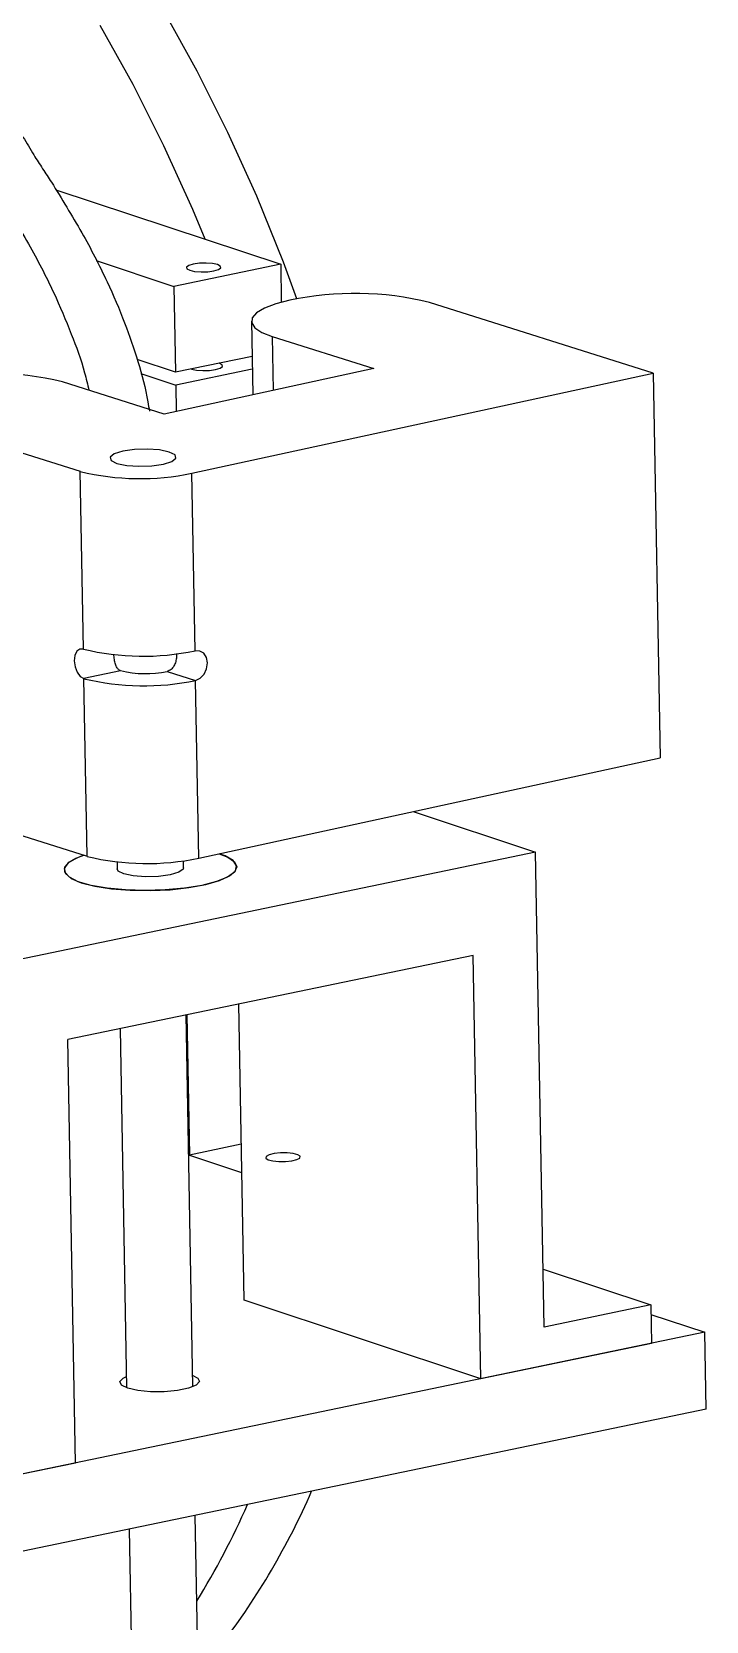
# Model space of a CAD drawing. Header units: millimetres. Extents: x 0 to 420, y 0 to 297.
# Drawn here: x 255.4 to 306.2, y 117.1 to 236.7 of the extents above; entities that cross this region are included whole.
import ezdxf

# ---------------------------------------------------------------- set-up
doc = ezdxf.new("R2010")
doc.units = ezdxf.units.MM

msp = doc.modelspace()

# ---------------------------------------------------------------- linework, layer by layer
at = {"color": 7, "linetype": 'Continuous', "lineweight": 25}
for p, q in [((257.23, 224.82), (274.16, 219.21)), ((260.26, 219.48), (266.12, 217.54)), ((274.16, 219.21), (266.12, 217.54)), ((274.16, 219.21), (274.21, 216.35)), ((266.12, 217.54), (266.23, 211.08)), ((302.23, 211.02), (285.38, 216.34)), ((271.96, 214.92), (272.06, 209.37)), ((273.53, 213.77), (281.19, 211.35)), ((273.53, 213.77), (273.6, 209.71)), ((266.23, 211.08), (263.35, 212.03)), ((272.01, 212.27), (266.23, 211.08)), ((263.63, 210.98), (266.25, 210.11)), ((281.19, 211.35), (265.39, 207.93)), ((272.02, 211.31), (266.25, 210.11)), ((267.47, 203.48), (302.23, 211.02)), ((302.23, 211.02), (302.76, 182.04)), ((265.39, 207.93), (257.73, 210.35)), ((266.25, 210.11), (266.29, 208.12)), ((245.88, 207.78), (259.05, 203.62)), ((259.3, 190.24), (259.05, 203.62)), ((267.71, 190.1), (267.47, 203.48)), ((262.1, 188.61), (259.34, 188.01)), ((259.58, 174.64), (259.34, 188.01)), ((265.61, 188.56), (267.75, 187.88)), ((267.99, 174.5), (267.75, 187.88)), ((267.99, 174.5), (302.76, 182.04)), ((246.4, 178.8), (259.58, 174.64)), ((284.14, 178), (293.37, 174.94)), ((293.37, 174.94), (253.18, 166.6)), ((294.01, 139.2), (293.37, 174.94)), ((261.84, 174.21), (261.85, 173.69)), ((266.85, 173.78), (266.84, 174.3)), ((288.66, 167.18), (258.12, 160.84)), ((289.24, 135.3), (288.66, 167.18)), ((271.4, 141.22), (271, 163.51)), ((262.07, 161.66), (262.55, 134.62)), ((267.55, 134.71), (267.05, 162.69)), ((267.1, 162.7), (267.29, 152.15)), ((258.7, 128.96), (258.12, 160.84)), ((271.19, 152.96), (267.29, 152.15)), ((267.29, 152.15), (271.22, 150.84)), ((293.93, 143.56), (302.05, 140.87)), ((289.24, 135.3), (271.4, 141.22)), ((302.05, 140.87), (294.01, 139.2)), ((302.05, 140.87), (302.1, 137.97)), ((302.06, 140.15), (306.12, 138.81)), ((306.12, 138.81), (241.82, 125.45)), ((306.22, 133.01), (306.12, 138.81)), ((302.1, 137.97), (289.24, 135.3)), ((306.22, 133.01), (241.92, 119.66)), ((258.7, 128.96), (245.84, 126.29)), ((267.95, 112.92), (267.73, 125.02)), ((262.75, 123.98), (262.95, 112.83))]:
    msp.add_line(p, q, dxfattribs=at)
at = {"color": 7, "linetype": 'Continuous', "lineweight": 25, "flags": 128}
for points in [[(275.39, 216.61), (274.37, 219.37), (272.36, 224.33), (270.19, 229.13), (267.87, 233.75), (265.4, 238.18), (262.79, 242.4), (260.07, 246.39), (257.23, 250.14), (254.29, 253.63), (251.27, 256.84), (248.17, 259.76), (245, 262.38), (241.79, 264.69), (238.54, 266.68), (235.26, 268.34), (231.98, 269.67), (228.7, 270.65), (225.43, 271.29), (222.2, 271.58), (219.01, 271.53), (215.88, 271.12), (215.33, 271.01)], [(268.47, 221.09), (267.54, 223.32), (265.37, 228.12), (263.04, 232.75), (260.57, 237.18)], [(269.4, 219.18), (269.02, 219.26), (268.55, 219.3), (268.04, 219.28), (267.58, 219.22), (267.24, 219.12), (267.07, 218.99), (267.09, 218.86), (267.31, 218.75), (267.68, 218.67), (268.16, 218.63), (268.67, 218.64), (269.13, 218.71), (269.47, 218.81), (269.64, 218.94), (269.61, 219.07), (269.4, 219.18)], [(274.86, 216.51), (273.79, 216.23), (272.94, 215.91), (272.34, 215.55), (272.02, 215.18), (271.98, 214.8), (272.22, 214.43), (272.75, 214.08), (273.53, 213.77)], [(267.43, 211.32), (267.44, 211.32), (267.82, 211.24), (268.29, 211.2), (268.8, 211.22), (269.26, 211.28), (269.6, 211.38), (269.77, 211.51), (269.75, 211.64), (269.53, 211.75), (269.53, 211.75)], [(265.77, 205.07), (265.03, 205.23), (264.11, 205.29), (263.14, 205.26), (262.26, 205.13), (261.62, 204.93), (261.31, 204.68), (261.38, 204.43), (261.82, 204.22), (262.56, 204.06), (263.48, 204), (264.45, 204.03), (265.33, 204.16), (265.97, 204.36), (266.27, 204.61), (266.21, 204.85), (265.77, 205.07)], [(259.3, 190.24), (259.03, 190.24), (258.8, 190.07), (258.66, 189.76), (258.61, 189.35), (258.67, 188.91), (258.83, 188.5), (259.06, 188.18), (259.34, 188.01)], [(267.75, 187.88), (268.1, 188.04), (268.39, 188.35), (268.58, 188.75), (268.64, 189.19), (268.56, 189.6), (268.36, 189.92), (268.06, 190.09), (267.71, 190.1)], [(259.33, 174.71), (258.73, 174.48), (258.13, 174.11), (257.86, 173.72), (257.95, 173.34), (258.38, 172.97), (259.13, 172.65)], [(268.22, 172.45), (266.91, 172.23), (265.46, 172.1), (263.95, 172.05), (262.47, 172.1), (261.09, 172.23), (259.88, 172.44), (258.91, 172.72), (258.24, 173.06), (257.89, 173.43), (257.9, 173.82), (258.25, 174.21), (258.93, 174.57), (259.33, 174.71)], [(259.13, 172.65), (260.16, 172.38), (261.42, 172.19), (262.83, 172.08), (264.33, 172.05), (265.83, 172.12), (267.25, 172.28), (268.51, 172.51), (269.55, 172.81), (270.31, 173.16), (270.75, 173.54), (270.84, 173.93), (270.58, 174.31), (269.99, 174.66), (269.52, 174.83)], [(269.52, 174.83), (270.17, 174.58), (270.68, 174.22), (270.85, 173.84), (270.67, 173.45), (270.15, 173.07), (269.32, 172.73), (268.22, 172.45)], [(265.84, 173.24), (264.96, 173.12), (263.98, 173.09), (263.06, 173.16), (262.34, 173.31), (261.93, 173.53), (261.85, 173.69)], [(266.85, 173.78), (266.82, 173.68), (266.49, 173.44), (265.84, 173.24)], [(267.54, 135.56), (267.92, 135.36), (268.04, 135.09), (267.8, 134.83), (267.22, 134.59), (266.38, 134.42), (265.39, 134.33), (264.35, 134.33), (263.39, 134.42), (262.64, 134.59), (262.17, 134.82), (262.05, 135.09), (262.3, 135.35), (262.54, 135.47)]]:
    msp.add_lwpolyline(points, dxfattribs=at)
at = {"color": 7, "linetype": 'Continuous', "flags": 128}
msp.add_lwpolyline([(273.29, 152.16), (273.08, 152.04), (273.05, 151.91), (273.22, 151.79), (273.57, 151.7), (274.02, 151.65), (274.53, 151.65), (275.01, 151.7), (275.38, 151.8), (275.6, 151.92), (275.62, 152.05), (275.45, 152.17), (275.11, 152.26), (274.65, 152.31), (274.15, 152.31), (273.67, 152.26), (273.29, 152.16)], dxfattribs=at)
at = {"color": 7, "linetype": 'Continuous', "lineweight": 25}
for centre, radius, start, end in [((279.75, 193.19), 23.82, 76.3359, 101.8547), ((252.1, 187.2), 23.82, 76.3359, 101.8547), ((263.56, 222.13), 19.06, 256.3359, 281.8547), ((263.8, 208.76), 19.06, 256.3359, 281.8547), ((263.84, 206.53), 19.06, 256.3359, 281.8547), ((263.98, 196.33), 7.94, 256.3359, 281.8547), ((264.08, 193.15), 19.06, 256.3359, 281.8547), ((224.88, 149.4), 56.33, 322.7912, 336.3874), ((216.47, 150.24), 60.35, 328.3472, 336.1469)]:
    msp.add_arc(centre, radius, start, end, dxfattribs=at)
for points, knots in [([(246.07, 237.23), (246.51, 237.14), (247.39, 236.97), (248.63, 236.33), (249.7, 235.28), (250.95, 233.84), (252.43, 232.29), (253.69, 230.24), (254.76, 228.81), (255.5, 227.52), (256.22, 226.4), (257.07, 225.13), (258.04, 223.5), (259.5, 221.08), (260.98, 218.19), (262.4, 214.93), (263.43, 211.9), (264.04, 209.64), (264.23, 208.38), (264.27, 208.14)], [0, 0, 0, 0, 0.0552273, 0.1104703, 0.153852, 0.197311, 0.2840962, 0.3523934, 0.3958536, 0.4393155, 0.4734578, 0.5075958, 0.5685868, 0.6295457, 0.7401319, 0.8270302, 0.9046054, 0.9821514, 1, 1, 1, 1]), ([(242.05, 236.4), (242.49, 236.31), (243.37, 236.13), (244.61, 235.5), (245.68, 234.44), (246.93, 233.01), (248.41, 231.46), (249.67, 229.4), (250.74, 227.98), (251.48, 226.69), (252.2, 225.56), (253.05, 224.3), (254.02, 222.66), (255.48, 220.25), (256.97, 217.36), (258.36, 214.09), (259.27, 211.62), (259.61, 210.16), (259.72, 209.72)], [0, 0, 0, 0, 0.058841, 0.1177, 0.16392, 0.210223, 0.302688, 0.375455, 0.421759, 0.468065, 0.504442, 0.540814, 0.605796, 0.670744, 0.788567, 0.881152, 0.963804, 1, 1, 1, 1]), ([(262.1, 188.61), (262.08, 188.62), (262, 188.65), (261.86, 188.77), (261.72, 189.02), (261.64, 189.36), (261.61, 189.65), (261.6, 189.81), (261.6, 189.83)], [0, 0, 0, 0, 0.046679, 0.259935, 0.47654, 0.711204, 0.956674, 1, 1, 1, 1]), ([(266.32, 189.9), (266.32, 189.84), (266.33, 189.67), (266.28, 189.37), (266.17, 189.03), (265.98, 188.74), (265.77, 188.6), (265.64, 188.57), (265.61, 188.56)], [0, 0, 0, 0, 0.098308, 0.289655, 0.493685, 0.717328, 0.938906, 1, 1, 1, 1])]:
    msp.add_open_spline(points, degree=3, knots=knots, dxfattribs=at)

doc.saveas('drawing.dxf')
